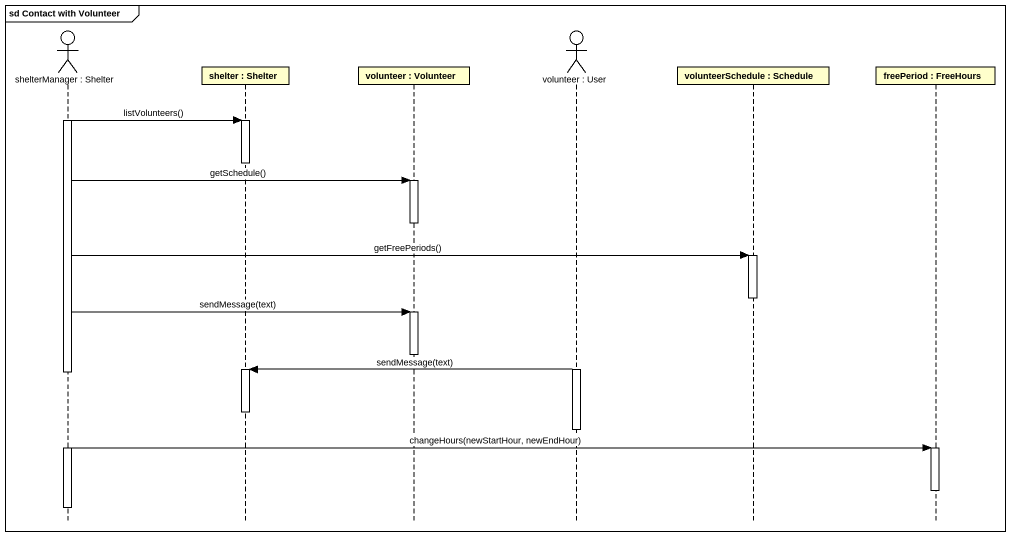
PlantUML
@startuml
mainframe sd Contact with Volunteer
hide footbox
actor "shelterManager : Shelter" as shelterManager
participant "shelter : Shelter" as shelter
participant "volunteer : Volunteer" as volunteer
actor "volunteer : User" as volunteer_2
participant "volunteerSchedule : Schedule" as volunteerSchedule
participant "freePeriod : FreeHours" as freePeriod

activate shelterManager
shelterManager -> shelter : listVolunteers()
activate shelter
deactivate shelter
shelterManager -> volunteer : getSchedule()
activate volunteer
deactivate volunteer
shelterManager -> volunteerSchedule : getFreePeriods()
activate volunteerSchedule
deactivate volunteerSchedule
shelterManager -> volunteer : sendMessage(text)
activate volunteer
deactivate volunteer
activate volunteer_2
volunteer_2 -> shelter : sendMessage(text)
activate shelter
deactivate shelter
deactivate volunteer_2
shelterManager -> freePeriod : changeHours(newStartHour, newEndHour)
activate freePeriod
deactivate freePeriod
deactivate shelterManager
@enduml
